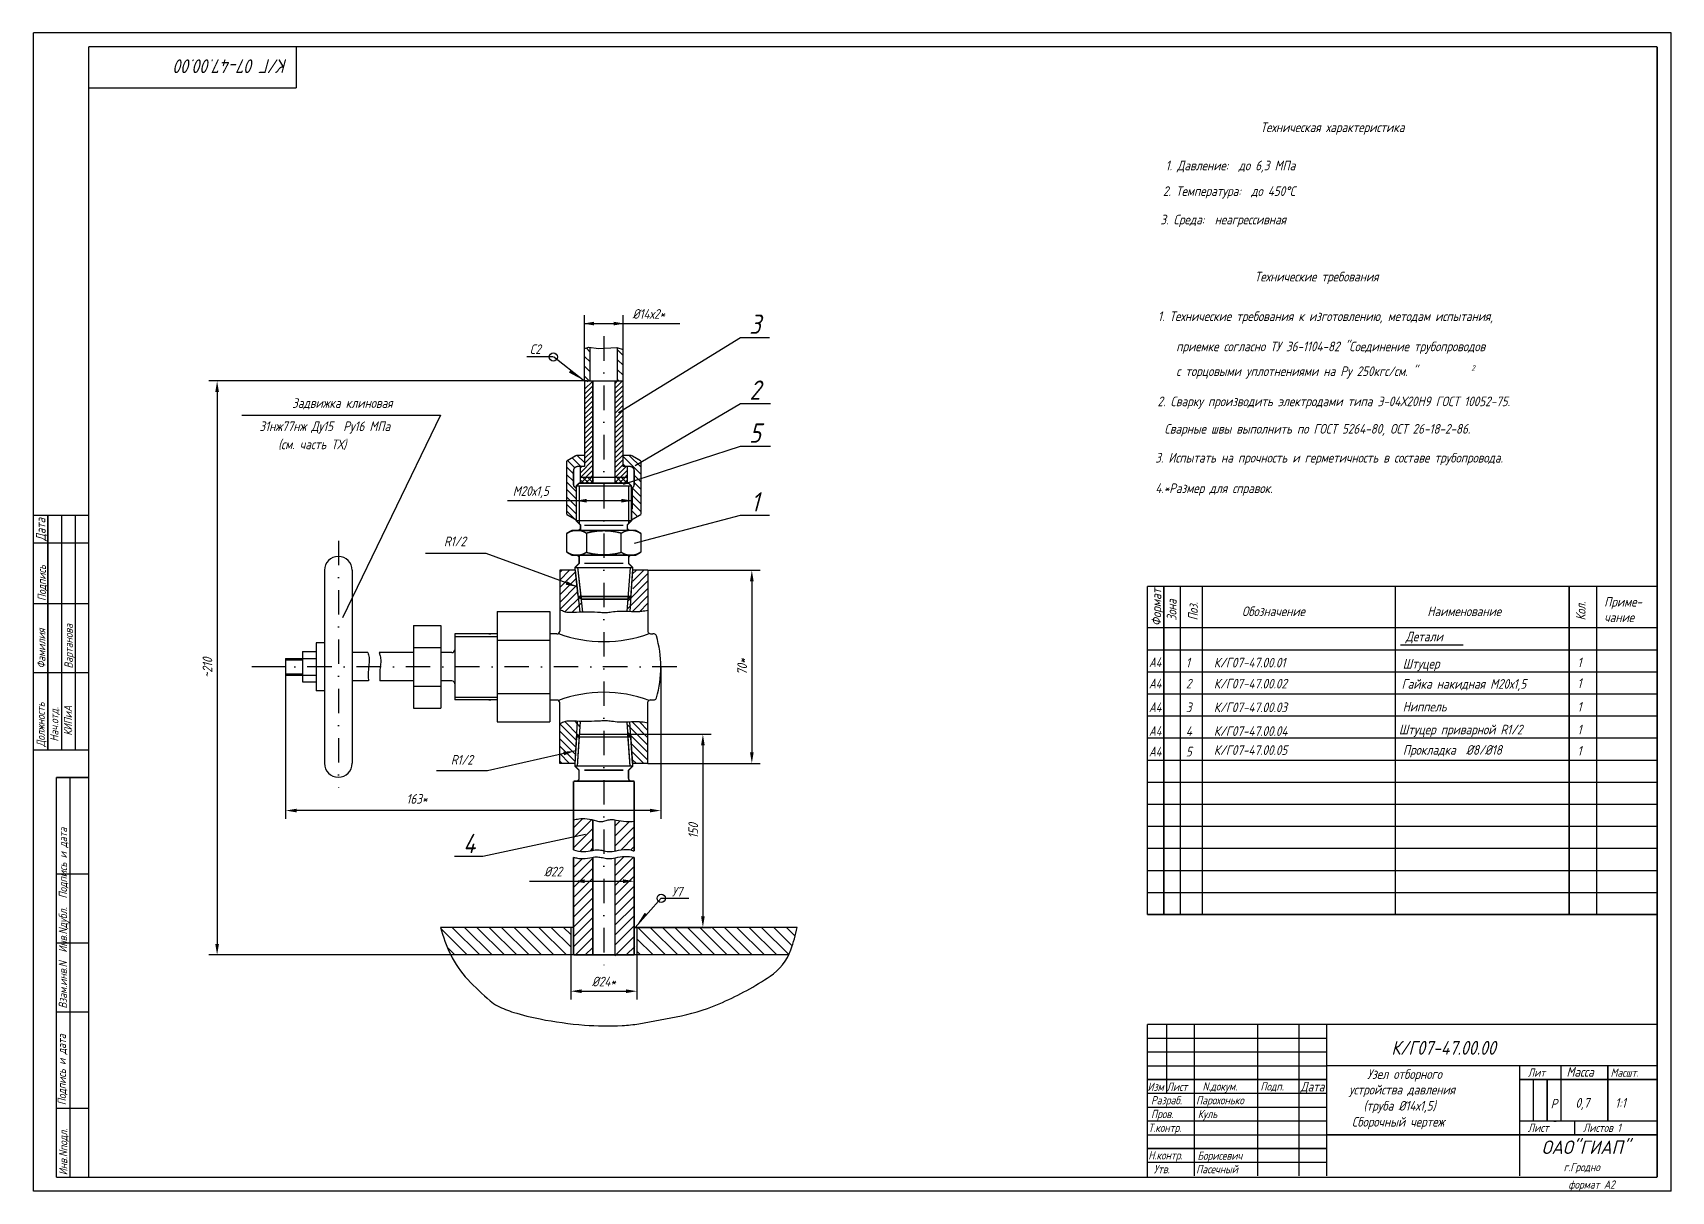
# Model space of a CAD drawing. Extents: x 2031 to 3302, y 282 to 887.
# Drawn here: x 2031 to 2625, y 284 to 704 of the extents above; entities that cross this region are included whole.
import ezdxf
from ezdxf.enums import TextEntityAlignment as Align

# ---------------------------------------------------------------- set-up
doc = ezdxf.new("R2010")
doc.units = 0
doc.header["$LTSCALE"] = 0.7
doc.header["$MEASUREMENT"] = 0
doc.linetypes.add('DASHDOT', pattern=[25.4, 12.7, -6.35, 0, -6.35])
doc.layers.get('0').update_dxf_attribs({"linetype": 'CONTINUOUS'})
doc.layers.get('DEFPOINTS').update_dxf_attribs({"linetype": 'CONTINUOUS'})
doc.styles.add('ROMANC', font='romanc', dxfattribs={"width": 0.8, "oblique": 15, "height": 3.5})
doc.dimstyles.get("Standard").update_dxf_attribs({"dimtxt": 0.18, "dimasz": 0.18, "dimexe": 0.18, "dimexo": 0.0625, "dimgap": 0.09, "dimtad": 0, "dimtih": 1, "dimtoh": 1, "dimdec": 4, "dimzin": 0, "dimdsep": 46, "dimtxsty": 'Standard', "dimcen": 0.09, "dimadec": 0, "dimazin": 0, "dimtfac": 1, "dimtdec": 4, "dimtofl": 0, "dimtmove": 0, "dimatfit": 3, "dimfxl": 0, "dimtolj": 1, "dimtzin": 0, "dimarcsym": 0})

# ---------------------------------------------------------------- blocks, each defined once
blk = doc.blocks.new('*D4')
at = {"color": 0, "linetype": 'ByBlock'}
for p, q in [((1653.45, 377.87), (1653.45, 361.72)), ((1677.45, 377.87), (1677.45, 361.72)), ((1657.45, 364.72), (1673.45, 364.72))]:
    blk.add_line(p, q, dxfattribs=at)
for points in [[(1657.45, 365.39), (1657.45, 364.05), (1653.45, 364.72)], [(1673.45, 365.39), (1673.45, 364.05), (1677.45, 364.72)]]:
    blk.add_solid(points, dxfattribs=at)
at = {"layer": 'DEFPOINTS', "color": 0, "linetype": 'ByBlock'}
for p in [(1653.45, 377.87), (1677.45, 377.87), (1677.45, 364.72)]:
    blk.add_point(p, dxfattribs=at)
at = {"color": 0, "linetype": 'ByBlock', "style": 'ROMANC', "oblique": 15, "width": 0.8}
blk.add_text('%%C24*', height=3.5, dxfattribs=at).set_placement((1665.45, 368.22), align=Align.MIDDLE_CENTER)
blk = doc.blocks.new('*D5')
at = {"color": 0, "linetype": 'ByBlock'}
for p, q in [((1681.45, 517.34), (1722.12, 517.34)), ((1719.12, 513.34), (1719.12, 451.34)), ((1681.45, 447.34), (1722.12, 447.34))]:
    blk.add_line(p, q, dxfattribs=at)
for points in [[(1718.45, 513.34), (1719.79, 513.34), (1719.12, 517.34)], [(1718.45, 451.34), (1719.79, 451.34), (1719.12, 447.34)]]:
    blk.add_solid(points, dxfattribs=at)
at = {"layer": 'DEFPOINTS', "color": 0, "linetype": 'ByBlock'}
for p in [(1681.45, 517.34), (1681.45, 447.34), (1719.12, 447.34)]:
    blk.add_point(p, dxfattribs=at)
at = {"color": 0, "linetype": 'ByBlock', "style": 'ROMANC', "oblique": 15, "width": 0.8}
blk.add_text('70*', height=3.5, rotation=90, dxfattribs=at).set_placement((1715.62, 482.34), align=Align.MIDDLE_CENTER)
blk = doc.blocks.new('*X1')
at = {"color": 0}
for p, q in [((557.91, 832.24), (556.44, 833.7)), ((569.91, 831.01), (567.91, 833.01)), ((557.91, 828.65), (555.91, 830.65)), ((557.91, 825.05), (555.91, 827.05)), ((569.91, 827.42), (567.91, 829.42)), ((557.61, 821.76), (555.91, 823.46)), ((569.91, 823.83), (567.91, 825.83)), ((568.39, 821.76), (567.91, 822.24))]:
    blk.add_line(p, q, dxfattribs=at)
blk = doc.blocks.new('*X0')
at = {"color": 0}
for p, q in [((659.41, 734.85), (661.46, 736.89)), ((659.41, 736.65), (659.66, 736.89)), ((661.53, 735.79), (660.44, 736.89)), ((661.53, 734), (659.41, 736.12)), ((659.41, 733.05), (661.53, 735.17)), ((661.35, 732.39), (659.41, 734.32)), ((659.55, 732.39), (659.41, 732.52)), ((660.55, 732.39), (661.53, 733.38))]:
    blk.add_line(p, q, dxfattribs=at)

msp = doc.modelspace()

# ---------------------------------------------------------------- linework, layer by layer
for p, q in [((2031.2444, 283.6706), (2031.2444, 703.6706)), ((2625.2444, 703.6706), (2031.2444, 703.6706)), ((2625.2444, 283.6706), (2625.2444, 703.6706)), ((2231.116, 577.45), (2231.116, 589.22148)), ((2233.116, 577.45), (2233.116, 589.6513)), ((2243.116, 577.45), (2243.116, 589.44067)), ((2243.472, 566.058), (2287.658, 593.202)), ((2245.116, 577.45), (2245.116, 588.805)), ((2287.658, 593.202), (2298.161, 593.202)), ((2219.62495, 586.1676), (2210.16395, 586.1676)), ((2230.67422, 577.7091), (2219.81399, 586.12318)), ((2106.87564, 564.985), (2178.901, 564.985)), ((2178.901, 564.985), (2143.349, 491.589)), ((2249.441, 546.828), (2287.649, 569.26)), ((2287.658, 569.315), (2298.523, 569.315)), ((2245.283, 539.999), (2287.658, 553.752)), ((2287.658, 553.752), (2298.523, 553.752)), ((2228.116, 537.266), (2228.116, 526.766)), ((2228.127, 539.332), (2229.127, 540.332)), ((2229.116, 539.332), (2229.116, 525.766)), ((2229.116, 538.266), (2229.116, 526.766)), ((2229.116, 538.255), (2229.116, 525.766)), ((2247.138, 540.332), (2229.127, 540.332)), ((2247.138, 540.332), (2229.127, 540.332)), ((2247.138, 540.332), (2229.127, 540.332)), ((2247.138, 540.332), (2229.127, 540.332)), ((2247.138, 540.332), (2229.127, 540.332)), ((2247.138, 540.266), (2229.127, 540.266)), ((2247.138, 540.266), (2229.127, 540.266)), ((2247.138, 540.266), (2229.127, 540.266)), ((2247.138, 540.266), (2229.127, 540.266)), ((2247.138, 540.266), (2229.127, 540.266)), ((2247.138, 540.266), (2229.127, 540.266)), ((2247.138, 540.266), (2229.127, 540.266)), ((2247.116, 539.332), (2247.116, 526.766)), ((2247.116, 538.266), (2247.116, 525.766)), ((2248.138, 539.332), (2247.138, 540.332)), ((2248.116, 537.266), (2248.116, 526.766)), ((2226.52308, 523.266), (2238.116, 523.266)), ((2229.616, 525.266), (2228.116, 526.766)), ((2248.116, 526.766), (2228.124, 526.766)), ((2228.33134, 523.266), (2228.616, 523.266)), ((2229.116, 525.766), (2229.15909, 525.766)), ((2229.616, 525.266), (2229.616, 523.266)), ((2244.74511, 525.091), (2231.2818, 525.091)), ((2249.70892, 523.266), (2238.116, 523.266)), ((2246.616, 525.266), (2248.116, 526.766)), ((2246.616, 525.266), (2246.616, 523.266)), ((2247.116, 525.766), (2247.07291, 525.766)), ((2247.116, 525.766), (2247.07291, 525.766)), ((2249.267, 518.645), (2287.658, 528.779)), ((2287.658, 528.779), (2298.161, 528.779)), ((2195.385, 514.839), (2173.48595, 514.839)), ((2228.38508, 502.74664), (2195.385, 514.839)), ((2238.116, 514.266), (2226.52308, 514.266)), ((2226.52308, 514.266), (2228.33134, 514.266)), ((2229.116, 511.266), (2227.593, 509.743)), ((2229.116, 514.266), (2229.116, 511.266)), ((2238.116, 514.266), (2249.70892, 514.266)), ((2247.116, 511.266), (2247.063, 511.266)), ((2247.116, 514.266), (2247.116, 511.266)), ((2247.116, 511.266), (2248.639, 509.743)), ((2136.828, 508.783), (2136.828, 438.813)), ((2146.828, 508.783), (2146.828, 438.813)), ((2222.116, 508.798), (2222.116, 486.73378)), ((2227.7116, 508.80795), (2229.39759, 493.63402)), ((2228.59858, 509.88046), (2230.40343, 493.63685)), ((2228.59858, 509.88046), (2229.86855, 498.4508)), ((2247.62551, 509.83631), (2246.4985, 493.83822)), ((2248.55501, 508.80043), (2247.49883, 493.80773)), ((2254.116, 508.798), (2254.116, 486.50238)), ((2228.76423, 499.33425), (2229.86855, 498.4508)), ((2247.88518, 499.29199), (2246.70368, 498.266)), ((2199.474, 493.798), (2199.474, 453.798)), ((2199.474, 493.798), (2218.474, 493.798)), ((2218.474, 493.798), (2218.474, 453.798)), ((2246.70368, 498.266), (2230.09954, 498.266)), ((2169.042, 488.798), (2169.042, 458.798)), ((2179.042, 488.798), (2179.042, 458.798)), ((2136.828, 482.468), (2133.828, 482.468)), ((2133.828, 482.468), (2133.828, 465.128)), ((2199.474, 485.798), (2184.042, 485.798)), ((2184.042, 485.798), (2184.042, 461.798)), ((2184.042, 484.78878), (2199.474, 484.78878)), ((2196.436, 485.798), (2197.136, 485.798)), ((2199.474, 483.508), (2218.474, 483.508)), ((2221.116, 485.73378), (2218.474, 485.73378)), ((2255.075, 485.78578), (2255.841, 485.78578)), ((2527.016, 481.756), (2549.786, 481.756)), ((2122.688, 476.798), (2122.688, 470.798)), ((2122.688, 476.798), (2133.828, 476.798)), ((2122.688, 476.298), (2128.828, 476.298)), ((2128.828, 479.298), (2133.828, 479.298)), ((2128.828, 479.298), (2128.828, 468.298)), ((2152.55899, 478.928), (2146.828, 478.928)), ((2169.042, 478.928), (2156.61459, 478.928)), ((2183.042, 478.928), (2179.042, 478.928)), ((2435.22399, 479.99006), (2620.12399, 479.99006)), ((2122.688, 471.298), (2128.828, 471.298)), ((2122.688, 470.798), (2133.828, 470.798)), ((2435.22399, 471.99006), (2620.12399, 471.99006)), ((2128.828, 468.298), (2133.828, 468.298)), ((2136.828, 465.128), (2133.828, 465.128)), ((2152.76557, 468.668), (2146.828, 468.668)), ((2169.042, 468.668), (2156.91478, 468.668)), ((2183.042, 468.668), (2179.042, 468.668)), ((2199.474, 464.088), (2218.474, 464.088)), ((2435.22399, 463.99006), (2620.12399, 463.99006)), ((2184.042, 462.80722), (2199.474, 462.80722)), ((2199.474, 461.798), (2184.042, 461.798)), ((2196.436, 461.798), (2197.136, 461.798)), ((2221.116, 461.74322), (2218.474, 461.74322)), ((2222.116, 438.798), (2222.116, 460.74322)), ((2254.116, 438.798), (2254.116, 461.07862)), ((2255.075, 461.79522), (2255.841, 461.79522)), ((2199.474, 453.798), (2218.474, 453.798)), ((2227.6619, 438.7952), (2228.61239, 454.03289)), ((2227.6619, 438.7952), (2228.61239, 454.03289)), ((2228.59627, 437.71193), (2229.60834, 453.93676)), ((2228.72222, 439.731), (2229.60834, 453.93676)), ((2247.62639, 437.72498), (2246.52478, 453.71393)), ((2247.48734, 439.7432), (2246.52478, 453.71393)), ((2248.55371, 438.8143), (2247.52063, 453.8086)), ((2248.55371, 438.8143), (2247.52063, 453.8086)), ((2435.22399, 455.99006), (2620.12399, 455.99006)), ((2228.25533, 448.30871), (2229.31565, 449.24451)), ((2228.5997, 437.76682), (2229.31565, 449.24451)), ((2228.5997, 437.76682), (2229.31565, 449.24451)), ((2247.89852, 448.32376), (2246.74336, 449.33)), ((2247.62261, 437.77985), (2246.83215, 449.25266)), ((2435.22399, 447.99006), (2620.12399, 447.99006)), ((2227.94681, 443.3626), (2195.957, 436.117)), ((2435.22399, 439.99006), (2620.12399, 439.99006)), ((2195.957, 436.117), (2177.39374, 436.117)), ((2229.116, 436.33), (2227.593, 437.853)), ((2229.116, 433.33), (2229.116, 436.33)), ((2229.116, 434.33), (2229.116, 436.12289)), ((2247.116, 436.33), (2247.063, 436.33)), ((2247.116, 436.33), (2248.639, 437.853)), ((2247.116, 433.33), (2247.116, 436.33)), ((2249.116, 432.33), (2248.116, 432.33)), ((2435.22399, 431.99006), (2620.12399, 431.99006)), ((2435.22399, 423.99006), (2620.12399, 423.99006)), ((2435.22399, 415.99006), (2620.12399, 415.99006)), ((2231.45, 413.006), (2194.219, 404.981)), ((2194.219, 404.981), (2183.999, 404.981)), ((2435.22399, 407.99006), (2620.12399, 407.99006)), ((2435.22399, 399.99006), (2620.12399, 399.99006)), ((2249.51237, 379.33), (2258.91957, 389.86924)), ((2258.874, 389.893), (2268.937, 389.893)), ((2435.22399, 391.99006), (2620.12399, 391.99006)), ((2227.116, 379.33), (2178.92996, 379.33)), ((2308.254, 379.33), (2249.116, 379.33)), ((2234.116, 369.33), (2182.59208, 369.33)), ((2305.16882, 369.33), (2227.116, 369.33)), ((2435.2444, 339.1706), (2500.2444, 339.1706)), ((2435.2444, 334.1706), (2500.2444, 334.1706)), ((2435.2444, 329.1706), (2500.2444, 329.1706)), ((2435.2444, 314.1706), (2500.2444, 314.1706)), ((2435.2444, 309.1706), (2500.2444, 309.1706)), ((2582.67, 309.032), (2583.456, 309.032)), ((2435.2444, 304.1706), (2620.2444, 304.1706)), ((2435.2444, 299.1706), (2500.2444, 299.1706)), ((2500.2444, 299.1706), (2435.2444, 299.1706)), ((2435.2444, 299.1706), (2500.2444, 299.1706)), ((2435.2444, 294.1706), (2500.2444, 294.1706)), ((2625.2444, 283.6706), (2031.2444, 283.6706)), ((2625.2444, 283.6706), (2625.2444, 283.6706))]:
    msp.add_line(p, q)
at = {"color": 0, "linetype": 'ByBlock'}
for p, q in [((2231.116, 589.22148), (2231.116, 601.234)), ((2245.116, 588.805), (2245.116, 601.234)), ((2231.116, 598.234), (2245.116, 598.234)), ((2245.116, 598.234), (2253.116, 598.234)), ((2253.116, 598.234), (2265.7022, 598.234)), ((2232.116, 577.45), (2094.848, 577.45)), ((2097.848, 573.45), (2097.848, 373.33)), ((2228.116, 538.438), (2228.116, 531.02)), ((2248.36858, 538.65658), (2248.36858, 531.02)), ((2220.116, 534.02), (2203.21151, 534.02)), ((2228.116, 534.02), (2220.116, 534.02)), ((2248.36858, 534.02), (2228.116, 534.02)), ((2122.688, 473.798), (2110.46, 473.798)), ((2122.688, 473.798), (2122.688, 418.68)), ((2258.798, 473.798), (2258.798, 418.68)), ((2238.116, 449.33), (2277.045, 449.33)), ((2274.045, 445.33), (2274.045, 383.33)), ((2254.798, 421.68), (2126.688, 421.68)), ((2227.116, 383.03415), (2227.116, 399.062)), ((2249.116, 382.33), (2249.116, 399.062)), ((2211.116, 396.062), (2245.116, 396.062)), ((2249.116, 379.33), (2277.045, 379.33)), ((2229.116, 369.33), (2094.848, 369.33))]:
    msp.add_line(p, q, dxfattribs=at)
at = {"linetype": 'DASHDOT'}
for p, q in [((2238.116, 593.665), (2238.116, 363.64)), ((2141.828, 519.499), (2141.828, 429.878)), ((2264.579, 473.798), (2115.372, 473.798))]:
    msp.add_line(p, q, dxfattribs=at)
at = {"color": 0}
for p, q in [((2231.116, 574.42053), (2234.116, 577.42053)), ((2232.03056, 577.13114), (2232.34942, 577.45)), ((2242.116, 576.44027), (2243.12573, 577.45)), ((2242.116, 574.64422), (2244.92178, 577.45)), ((2231.116, 572.62448), (2234.116, 575.62448)), ((2231.116, 570.82843), (2234.116, 573.82843)), ((2231.116, 569.03238), (2234.116, 572.03238)), ((2242.116, 572.84817), (2245.116, 575.84817)), ((2242.116, 571.05212), (2245.116, 574.05212)), ((2242.116, 569.25607), (2245.116, 572.25607)), ((2231.116, 567.23633), (2234.116, 570.23633)), ((2231.116, 565.44027), (2234.116, 568.44027)), ((2231.116, 563.64422), (2234.116, 566.64422)), ((2231.116, 561.84817), (2234.116, 564.84817)), ((2242.116, 567.46002), (2245.116, 570.46002)), ((2242.116, 565.66397), (2245.116, 568.66397)), ((2242.116, 563.86792), (2245.116, 566.86792)), ((2242.116, 562.07186), (2245.116, 565.07186)), ((2231.116, 560.05212), (2234.116, 563.05212)), ((2231.116, 558.25607), (2234.116, 561.25607)), ((2231.116, 556.46002), (2234.116, 559.46002)), ((2242.116, 560.27581), (2245.116, 563.27581)), ((2242.116, 558.47976), (2245.116, 561.47976)), ((2242.116, 556.68371), (2245.116, 559.68371)), ((2231.116, 554.66397), (2234.116, 557.66397)), ((2231.116, 552.86792), (2234.116, 555.86792)), ((2231.116, 551.07186), (2234.116, 554.07186)), ((2242.116, 554.88766), (2245.116, 557.88766)), ((2242.116, 553.09161), (2245.116, 556.09161)), ((2242.116, 551.29556), (2245.116, 554.29556)), ((2224.94303, 548.61174), (2227.57903, 545.97574)), ((2226.65101, 549.59784), (2229.79884, 546.45)), ((2228.49292, 550.45), (2231.116, 547.82692)), ((2229.616, 544.18371), (2234.116, 548.68371)), ((2229.67834, 542.45), (2234.116, 546.88766)), ((2231.116, 549.27581), (2234.116, 552.27581)), ((2231.116, 547.47976), (2234.116, 550.47976)), ((2242.116, 549.49951), (2245.116, 552.49951)), ((2242.116, 547.70345), (2245.116, 550.70345)), ((2242.116, 545.9074), (2245.116, 548.9074)), ((2242.116, 544.11135), (2245.116, 547.11135)), ((2245.116, 549.99138), (2251.616, 543.49138)), ((2245.116, 547.29731), (2245.96331, 546.45)), ((2247.35146, 550.45), (2251.616, 546.18546)), ((2224.616, 546.24469), (2227.116, 543.74469)), ((2224.616, 543.55061), (2227.116, 541.05061)), ((2224.616, 540.85654), (2228.116, 537.35654)), ((2229.616, 545.97976), (2230.08624, 546.45)), ((2231.47439, 542.45), (2234.116, 545.09161)), ((2233.27044, 542.45), (2234.116, 543.29556)), ((2242.2507, 542.45), (2246.2507, 546.45)), ((2244.04675, 542.45), (2246.616, 545.01925)), ((2245.8428, 542.45), (2246.616, 543.2232)), ((2249.116, 543.29731), (2251.616, 540.79731)), ((2224.616, 538.16246), (2228.116, 534.66246)), ((2224.616, 535.46838), (2228.116, 531.96838)), ((2248.116, 536.21507), (2251.616, 532.71507)), ((2248.36858, 538.65658), (2251.616, 535.40915)), ((2249.116, 540.60323), (2251.616, 538.10323)), ((2224.616, 532.77431), (2228.116, 529.27431)), ((2224.616, 530.29131), (2228.116, 526.79131)), ((2248.116, 533.521), (2251.616, 530.021)), ((2248.116, 530.82692), (2248.33505, 530.60788)), ((2248.116, 530.442), (2250.28673, 528.27127)), ((2222.116, 507.94689), (2222.96711, 508.798)), ((2222.116, 505.25281), (2225.66119, 508.798)), ((2222.116, 502.55874), (2227.77696, 508.2197)), ((2222.116, 499.86466), (2228.04637, 505.79503)), ((2248.46423, 507.51174), (2249.8437, 508.70964)), ((2248.616, 504.81205), (2252.60195, 508.798)), ((2248.616, 502.11797), (2254.116, 507.61797)), ((2222.116, 497.17058), (2228.31577, 503.37036)), ((2222.16422, 494.52473), (2228.58518, 500.94569)), ((2224.01378, 493.68021), (2229.76013, 499.42656)), ((2246.55717, 494.67098), (2254.116, 502.22982)), ((2246.76134, 497.56923), (2254.116, 504.92389)), ((2248.354, 493.77373), (2254.116, 499.53574)), ((2226.53952, 493.51187), (2230.02954, 497.00189)), ((2251.05137, 493.77703), (2254.116, 496.84166)), ((2222.16422, 453.07127), (2228.17733, 447.05817)), ((2224.01378, 453.91579), (2228.98069, 448.94888)), ((2227.53917, 454.11869), (2229.48235, 451.91696)), ((2246.58076, 452.90143), (2254.116, 445.36618)), ((2248.354, 453.82227), (2254.116, 448.06026)), ((2251.05137, 453.81897), (2254.116, 450.75434)), ((2222.116, 450.42542), (2228.01914, 444.52227)), ((2222.116, 447.73134), (2227.616, 442.23134)), ((2246.78011, 450.008), (2254.116, 442.67211)), ((2248.05601, 446.03802), (2254.116, 439.97803)), ((2222.116, 445.03726), (2227.616, 439.53726)), ((2222.116, 442.34319), (2225.66119, 438.798)), ((2248.25536, 443.14459), (2252.60195, 438.798)), ((2248.46491, 440.10312), (2249.84253, 438.9031)), ((2222.116, 439.64911), (2222.96711, 438.798)), ((2227.116, 415.36307), (2230.54711, 418.79418)), ((2227.116, 411.77097), (2233.77364, 418.42861)), ((2242.116, 415.99466), (2244.08306, 417.96172)), ((2242.116, 412.40256), (2247.41736, 417.70392)), ((2227.116, 408.17887), (2234.116, 415.17887)), ((2229.40759, 406.87836), (2234.116, 411.58677)), ((2242.116, 408.81046), (2249.116, 415.81046)), ((2244.37713, 407.47948), (2249.116, 412.21836)), ((2227.116, 404.58677), (2227.24503, 404.7158)), ((2227.116, 397.40256), (2234.116, 404.40256)), ((2227.116, 400.99466), (2230.39994, 404.2786)), ((2233.23488, 407.11354), (2234.116, 407.99466)), ((2242.116, 401.62625), (2245.54382, 405.05408)), ((2242.116, 398.03415), (2248.90447, 404.82262)), ((2247.89821, 407.40846), (2249.116, 408.62625)), ((2227.116, 393.81046), (2234.116, 400.81046)), ((2242.116, 394.44205), (2249.116, 401.44205)), ((2227.116, 390.21836), (2234.116, 397.21836)), ((2227.116, 386.62625), (2234.116, 393.62625)), ((2242.116, 390.84995), (2249.116, 397.84995)), ((2242.116, 387.25784), (2249.116, 394.25784)), ((2227.116, 383.03415), (2234.116, 390.03415)), ((2227.116, 379.44205), (2234.116, 386.44205)), ((2242.116, 383.66574), (2249.116, 390.66574)), ((2242.116, 380.07364), (2249.116, 387.07364)), ((2227.116, 375.84995), (2234.116, 382.84995)), ((2242.116, 376.48154), (2249.116, 383.48154)), ((2188.59614, 369.33), (2179.05025, 378.87589)), ((2193.08627, 369.33), (2183.08627, 379.33)), ((2197.5764, 369.33), (2187.5764, 379.33)), ((2202.06653, 369.33), (2192.06653, 379.33)), ((2206.55666, 369.33), (2196.55666, 379.33)), ((2211.04678, 369.33), (2201.04678, 379.33)), ((2215.53691, 369.33), (2205.53691, 379.33)), ((2220.02704, 369.33), (2210.02704, 379.33)), ((2224.51717, 369.33), (2214.51717, 379.33)), ((2226.116, 372.2213), (2219.0073, 379.33)), ((2226.116, 376.71142), (2223.49742, 379.33)), ((2227.116, 372.25784), (2234.116, 379.25784)), ((2227.78026, 369.33), (2234.116, 375.66574)), ((2242.116, 372.88943), (2249.116, 379.88943)), ((2242.116, 369.06143), (2249.116, 376.06143)), ((2255.94806, 369.33), (2250.116, 375.16206)), ((2260.43819, 369.33), (2250.43819, 379.33)), ((2264.92832, 369.33), (2254.92832, 379.33)), ((2269.41845, 369.33), (2259.41845, 379.33)), ((2273.90858, 369.33), (2263.90858, 379.33)), ((2278.3987, 369.33), (2268.3987, 379.33)), ((2282.88883, 369.33), (2272.88883, 379.33)), ((2287.37896, 369.33), (2277.37896, 379.33)), ((2291.86909, 369.33), (2281.86909, 379.33)), ((2296.35922, 369.33), (2286.35922, 379.33)), ((2300.84934, 369.33), (2290.84934, 379.33)), ((2305.22422, 369.44525), (2295.33947, 379.33)), ((2306.47049, 372.68911), (2299.8296, 379.33)), ((2307.48297, 376.16676), (2304.31973, 379.33)), ((2184.10602, 369.33), (2181.36832, 372.06769)), ((2231.37236, 369.33), (2234.116, 372.07364)), ((2246.26257, 369.33), (2249.374, 372.44143)), ((2251.45794, 369.33), (2250.116, 370.67194))]:
    msp.add_line(p, q, dxfattribs=at)
at = {"linetype": 'Continuous'}
for p, q in [((2248.138, 539.332), (2228.116, 539.332)), ((2226.52308, 514.266), (2238.116, 514.266)), ((2249.70892, 514.266), (2238.116, 514.266)), ((2227.616, 508.798), (2222.116, 508.798)), ((2254.116, 508.798), (2248.616, 508.798)), ((2247.85525, 499.266), (2228.84954, 499.266)), ((2247.85525, 499.266), (2238.116, 499.266)), ((2169.042, 488.798), (2179.042, 488.798)), ((2169.042, 480.798), (2179.042, 480.798)), ((2169.042, 466.798), (2179.042, 466.798)), ((2169.042, 458.798), (2179.042, 458.798)), ((2227.616, 438.798), (2222.116, 438.798)), ((2227.616, 438.798), (2222.116, 438.798)), ((2227.616, 438.798), (2222.116, 438.798)), ((2254.116, 438.798), (2248.616, 438.798)), ((2254.116, 438.798), (2248.616, 438.798)), ((2254.116, 438.798), (2248.616, 438.798)), ((2226.116, 379.33), (2226.116, 369.33)), ((2250.116, 379.33), (2250.116, 369.33))]:
    msp.add_line(p, q, dxfattribs=at)
at = {"const_width": 0.5}
for points in [[(2051.2444, 288.6706), (2051.2444, 698.6706)], [(2620.1414, 698.6706), (2051.2444, 698.6706)], [(2126.5544, 683.6186), (2126.5544, 698.6186)], [(2620.1414, 288.6706), (2620.1414, 698.6706)], [(2126.5544, 683.6186), (2051.2444, 683.6186)], [(2231.116, 577.45), (2245.116, 577.45)], [(2245.116, 577.45), (2231.116, 577.45)], [(2245.116, 577.45), (2231.116, 577.45)], [(2231.116, 577.45), (2231.116, 546.332)], [(2232.116, 577.45), (2244.116, 577.45)], [(2234.116, 577.45), (2234.116, 540.332)], [(2242.116, 577.45), (2242.116, 540.332)], [(2245.116, 577.45), (2245.116, 546.332)], [(2245.116, 573.71795), (2245.116, 546.332)], [(2228.127, 550.45), (2224.616, 548.42292)], [(2224.616, 548.42292), (2224.616, 529.03873)], [(2231.116, 550.45), (2228.127, 550.45)], [(2248.116, 550.45), (2245.116, 550.45)], [(2248.116, 550.45), (2251.616, 548.42927)], [(2251.616, 548.42927), (2251.616, 529.03873)], [(2227.116, 544.85), (2227.116, 539.81821)], [(2231.116, 546.45), (2228.716, 546.45)], [(2229.616, 546.45), (2229.616, 540.332)], [(2231.116, 546.45), (2229.616, 546.45)], [(2246.616, 542.45), (2229.616, 542.45)], [(2247.516, 546.45), (2245.116, 546.45)], [(2246.616, 546.45), (2245.116, 546.45)], [(2246.616, 546.45), (2246.616, 540.332)], [(2249.116, 544.85), (2249.116, 539.81821)], [(2227.40889, 539.14511), (2228.116, 538.438)], [(2228.116, 539.354), (2229.094, 540.332)], [(2228.116, 539.332), (2228.116, 526.766)], [(2228.116, 537.288), (2228.116, 526.766)], [(2228.127, 539.332), (2229.127, 540.332)], [(2247.138, 540.332), (2229.127, 540.332)], [(2248.116, 539.354), (2247.138, 540.332)], [(2248.116, 539.332), (2248.116, 526.766)], [(2248.82311, 539.11111), (2248.116, 538.404)], [(2051.3644, 528.6706), (2031.2444, 528.6706)], [(2036.4644, 443.6706), (2036.4644, 528.6706)], [(2041.4644, 443.6706), (2041.4644, 528.6706)], [(2046.4644, 443.6706), (2046.4644, 528.6706)], [(2228.266, 526.9314), (2224.616, 529.03873)], [(2247.966, 526.9314), (2251.616, 529.03873)], [(2226.52308, 523.266), (2224.616, 522.16495)], [(2226.52308, 523.266), (2224.616, 522.16495)], [(2238.116, 523.266), (2226.52308, 523.266)], [(2226.52308, 523.266), (2228.616, 523.266)], [(2228.116, 526.766), (2238.116, 526.766)], [(2229.46955, 525.41245), (2228.116, 526.766)], [(2229.46955, 525.41245), (2228.116, 526.766)], [(2229.616, 525.05889), (2229.616, 524.266)], [(2229.616, 525.05889), (2229.616, 524.266)], [(2230.999, 525.091), (2238.116, 525.091)], [(2248.116, 526.766), (2238.116, 526.766)], [(2245.233, 525.091), (2238.116, 525.091)], [(2238.116, 523.266), (2249.70892, 523.266)], [(2246.616, 525.05889), (2246.616, 524.266)], [(2246.76245, 525.41245), (2248.116, 526.766)], [(2249.70892, 523.266), (2251.616, 522.16495)], [(2051.3644, 518.6706), (2031.2444, 518.6706)], [(2224.616, 522.16495), (2224.616, 515.36705)], [(2224.616, 522.16495), (2224.616, 515.36705)], [(2231.93134, 522.31544), (2231.93134, 515.21656)], [(2244.30066, 522.31544), (2244.30066, 515.21656)], [(2251.616, 522.16495), (2251.616, 515.36705)], [(2226.52308, 514.266), (2224.616, 515.36705)], [(2226.52308, 514.266), (2224.616, 515.36705)], [(2226.52308, 514.266), (2238.116, 514.266)], [(2228.33134, 514.266), (2226.52308, 514.266)], [(2228.96955, 511.11955), (2227.616, 509.766)], [(2228.96955, 511.11955), (2227.616, 509.766)], [(2229.116, 513.266), (2229.116, 511.47311)], [(2229.116, 513.266), (2229.116, 511.47311)], [(2230.999, 511.266), (2238.116, 511.266)], [(2249.70892, 514.266), (2238.116, 514.266)], [(2245.233, 511.266), (2238.116, 511.266)], [(2247.116, 513.266), (2247.116, 511.47311)], [(2247.26245, 511.11955), (2248.616, 509.766)], [(2249.70892, 514.266), (2251.616, 515.36705)], [(2227.6047, 509.77003), (2228.76423, 499.33425)], [(2227.6047, 509.77003), (2228.76423, 499.33425)], [(2227.616, 509.766), (2238.116, 509.766)], [(2248.616, 509.766), (2238.116, 509.766)], [(2248.62304, 509.76603), (2247.88518, 499.29199)], [(2228.76423, 499.33425), (2229.86855, 498.4508)], [(2228.76423, 499.33425), (2230.09954, 498.266)], [(2228.84954, 499.266), (2238.106, 499.266)], [(2247.85525, 499.266), (2238.126, 499.266)], [(2247.88518, 499.29199), (2246.70368, 498.266)], [(2435.17399, 502.99006), (2620.12399, 502.99006)], [(2435.17399, 502.99006), (2620.12399, 502.99006)], [(2435.22399, 383.99006), (2435.22399, 502.99006)], [(2441.22399, 383.99006), (2441.22399, 502.99006)], [(2447.22399, 383.99006), (2447.22399, 502.99006)], [(2455.22399, 383.99006), (2455.22399, 502.99006)], [(2525.22399, 383.99006), (2525.22399, 502.99006)], [(2588.22399, 383.99006), (2588.22399, 502.99006)], [(2598.22399, 383.99006), (2598.22399, 502.99006)], [(2051.3644, 496.6706), (2031.2444, 496.6706)], [(2246.70368, 498.266), (2230.09954, 498.266)], [(2435.22399, 487.99006), (2620.12399, 487.99006)], [(2051.3644, 471.6706), (2031.2444, 471.6706)], [(2227.60164, 437.82908), (2228.25533, 448.30871)], [(2227.60164, 437.82908), (2228.25533, 448.30871)], [(2228.25533, 448.30871), (2229.41251, 449.33)], [(2228.25533, 448.30871), (2229.31565, 449.24451)], [(2228.27946, 448.33), (2238.106, 448.33)], [(2246.74336, 449.33), (2229.41251, 449.33)], [(2247.89135, 448.33), (2238.126, 448.33)], [(2247.89852, 448.32376), (2246.74336, 449.33)], [(2248.62025, 437.84859), (2247.89852, 448.32376)], [(2051.3644, 443.6706), (2031.2444, 443.6706)], [(2039.5244, 288.6706), (2039.5244, 433.6706)], [(2051.5244, 433.6706), (2039.5244, 433.6706)], [(2044.5244, 288.6706), (2044.5244, 433.6706)], [(2227.616, 437.83), (2238.116, 437.83)], [(2228.96955, 436.47645), (2227.616, 437.83)], [(2228.96955, 436.47645), (2227.616, 437.83)], [(2229.116, 433.33), (2229.116, 436.12289)], [(2230.999, 436.33), (2238.116, 436.33)], [(2248.616, 437.83), (2238.116, 437.83)], [(2245.233, 436.33), (2238.116, 436.33)], [(2247.116, 433.33), (2247.116, 436.12289)], [(2247.26245, 436.47645), (2248.616, 437.83)], [(2227.116, 432.33), (2249.116, 432.33)], [(2051.5244, 398.6706), (2039.5244, 398.6706)], [(2435.22399, 383.99006), (2620.12399, 383.99006)], [(2051.5244, 373.6706), (2039.5244, 373.6706)], [(2249.116, 369.33), (2227.116, 369.33)], [(2051.5244, 348.6706), (2039.5244, 348.6706)], [(2435.2444, 344.1706), (2620.2444, 344.1706)], [(2435.2444, 289.1706), (2435.2444, 344.1706)], [(2435.2444, 344.1706), (2435.2444, 288.6706)], [(2442.2444, 319.1706), (2442.2444, 344.1706)], [(2452.2444, 289.1706), (2452.2444, 344.1706)], [(2475.2444, 289.1706), (2475.2444, 344.1706)], [(2490.2444, 289.1706), (2490.2444, 344.1706)], [(2500.2444, 289.1706), (2500.2444, 344.1706)], [(2500.2444, 329.1706), (2620.2444, 329.1706)], [(2570.2444, 289.1706), (2570.2444, 329.1706)], [(2585.2444, 309.1706), (2585.2444, 329.1706)], [(2602.2444, 309.1706), (2602.2444, 329.1706)], [(2435.2444, 324.1706), (2500.2444, 324.1706)], [(2435.2444, 324.1706), (2500.2444, 324.1706)], [(2570.2444, 324.1706), (2620.2444, 324.1706)], [(2570.2444, 324.1706), (2620.2444, 324.1706)], [(2575.2444, 309.1706), (2575.2444, 324.1706)], [(2580.2444, 309.1706), (2580.2444, 324.1706)], [(2435.2444, 319.1706), (2500.2444, 319.1706)], [(2435.2444, 319.1706), (2500.2444, 319.1706)], [(2051.5244, 313.6706), (2039.5244, 313.6706)], [(2570.2444, 309.1706), (2620.2444, 309.1706)], [(2570.2444, 309.1706), (2620.2444, 309.1706)], [(2590.2444, 304.1706), (2590.2444, 309.1706)], [(2500.2444, 304.1706), (2620.2444, 304.1706)], [(2570.2444, 304.1706), (2620.2444, 304.1706)], [(2620.1414, 288.6706), (2039.5244, 288.6706)]]:
    msp.add_lwpolyline(points, dxfattribs=at)
msp.add_lwpolyline([(2231.116, 589.22148), (2232.62, 589.722), (2236.233, 589.207), (2242.772, 589.55), (2245.116, 588.805)])
for points, format in [([(2230.67422, 577.7091, 0, 1, 0), (2225.72626, 580.92277, 1, 1, 0)], "xyseb"), ([(2254.116, 494.17138, -0.010157751), (2251.87712, 493.85203, -0.030036469), (2250.264, 493.753, -0.01379802), (2245.91436, 493.86758, 0.026226018), (2243.624, 493.871, 0.028310418), (2240.92218, 493.57928, -0.037564622), (2238.881, 493.397, -0.018985559), (2236.87184, 493.44522, 0.008914502), (2232.597, 493.634, 0.019358492), (2229.20138, 493.59186, -0.016130036), (2225.127, 493.515, -0.103314017), (2223.44524, 493.88982, -0.018146955), (2222.116, 494.55084)], "xyb"), ([(2152.55899, 478.928, -0.012444851), (2152.7967, 478.16865, -0.081079433), (2153.023, 476.238, -0.018121611), (2152.8622, 474.26597, 0.016208247), (2152.674, 472.062, 0.028847531), (2152.6855, 469.71782, 0.006766993), (2152.76557, 468.668)], "xyb"), ([(2156.61459, 478.928, -0.018235047), (2156.9757, 477.81965, -0.081079433), (2157.202, 475.889, -0.018121611), (2157.0412, 473.91697, 0.016208247), (2156.853, 471.713, 0.028847531), (2156.8645, 469.36882, 0.004515778), (2156.91478, 468.668)], "xyb"), ([(2254.116, 453.42462, 0.010157751), (2251.87712, 453.74397, 0.030036469), (2250.264, 453.843, 0.01379802), (2245.91436, 453.72842, -0.026226018), (2243.624, 453.725, -0.028310418), (2240.92218, 454.01672, 0.037564622), (2238.881, 454.199, 0.018985559), (2236.87184, 454.15078, -0.008914502), (2232.597, 453.962, -0.019358492), (2229.20138, 454.00414, 0.016130036), (2225.127, 454.081, 0.103314017), (2223.44524, 453.70618, 0.018146955), (2222.116, 453.04516)], "xyb"), ([(2227.116, 418.31071, -0.022521087), (2229.06125, 418.67839, -0.063776655), (2232.021, 418.721, -0.050993053), (2235.39773, 417.98402, 0.092940615), (2237.289, 417.734, 0.071284265), (2238.92459, 418.05916, -0.070309295), (2240.582, 418.392, -0.067198537), (2242.54401, 418.24181, 0.035911271), (2246.179, 417.734, 0.050801023), (2249.116, 417.83538, 0.041455727)], "xyb"), ([(2227.116, 407.45973, 0.109096402), (2230.736, 406.837, 0.041279808), (2233.98717, 407.26036, -0.065856292), (2236.041, 407.426, -0.049297761), (2237.77842, 407.16419, 0.042807446), (2239.774, 406.837, 0.086308768), (2242.55206, 407.10238, -0.064151196), (2246.258, 407.622, -0.069414533), (2247.87485, 407.41484, -0.017712666), (2249.116, 407.02892)], "xyb"), ([(2227.116, 404.74927, 0.016741925), (2228.53103, 404.42777, 0.059295584), (2230.539, 404.284, 0.041279808), (2233.79017, 404.70736, -0.065856292), (2235.844, 404.873, -0.049297761), (2237.58142, 404.61119, 0.042807446), (2239.577, 404.284, 0.086308768), (2242.35506, 404.54938, -0.117076849), (2249.116, 404.78163, -0.069414533)], "xyb"), ([(2249.77117, 379.61995, 0, 1, 0), (2253.3209, 384.33264, 1, 1, 0)], "xyseb"), ([(2178.92996, 379.33, 0.047025916), (2182.48091, 369.56225, 0.081593268), (2188.824, 360.399, 0.019039341), (2196.87078, 352.6832, 0.06607135), (2199.543, 350.877, 0.041049487), (2205.43341, 348.52173, 0.026305563), (2215.026, 346.116, 0.028340079), (2231.04014, 343.91706, 0.033294913), (2244.802, 343.735, 0.027935719), (2250.83019, 344.39587, 0.010794914), (2266.241, 347.306, 0.052485799), (2281.15274, 352.13372, 0.041784466), (2298.399, 361.589, 0.161383953), (2305.96657, 371.22444, 0.039108969), (2308.18875, 379.33)], "xyb")]:
    msp.add_lwpolyline(points, format=format)
for points in [[(2228.716, 546.45, 0.414213562), (2227.116, 544.85, 0.414213562)], [(2249.116, 544.85, 0.414213562), (2247.516, 546.45, 0.414213562)], [(2227.116, 539.81821, 0.198912367), (2227.40889, 539.11111, 0.198912367)], [(2248.82311, 539.11111, 0.198912367), (2249.116, 539.81821, 0.198912367)], [(2224.616, 522.01924, -0.337741949), (2231.93134, 522.10719, -0.337741949)], [(2228.616, 523.266, 0.414213562), (2229.616, 524.266, 0.414213562)], [(2229.616, 524.266, -0.414213562), (2228.616, 523.266, -0.414213562)], [(2229.616, 525.05889, 0.198912367), (2229.46955, 525.41245, 0.198912367)], [(2229.46955, 525.41245, -0.198912367), (2229.616, 525.05889, -0.198912367)], [(2231.93134, 522.31544, -0.065251106), (2238.116, 523.126, -0.065251106)], [(2244.30066, 522.31544, 0.065251106), (2238.116, 523.126, 0.065251106)], [(2251.616, 522.01924, 0.337741949), (2244.30066, 522.10719, 0.337741949)], [(2246.76245, 525.41245, 0.198912367), (2246.616, 525.05889, 0.198912367)], [(2246.616, 524.266, 0.414213562), (2247.616, 523.266, 0.414213562)], [(2231.93134, 515.42481, -0.337741949), (2224.616, 515.51276, -0.337741949)], [(2229.116, 513.266, 0.414213562), (2228.116, 514.266, 0.414213562)], [(2228.116, 514.266, -0.414213562), (2229.116, 513.266, -0.414213562)], [(2228.96955, 511.11955, 0.198912367), (2229.116, 511.47311, 0.198912367)], [(2229.116, 511.47311, -0.198912367), (2228.96955, 511.11955, -0.198912367)], [(2238.116, 514.406, -0.065251106), (2231.93134, 515.21656, -0.065251106)], [(2238.116, 514.406, 0.065251106), (2244.30066, 515.21656, 0.065251106)], [(2244.30066, 515.42481, 0.337741949), (2251.616, 515.51276, 0.337741949)], [(2248.116, 514.266, 0.414213562), (2247.116, 513.266, 0.414213562)], [(2247.116, 511.47311, 0.198912367), (2247.26245, 511.11955, 0.198912367)], [(2229.116, 436.12289, 0.198912367), (2228.96955, 436.47645, 0.198912367)], [(2228.96955, 436.47645, -0.198912367), (2229.116, 436.12289, -0.198912367)], [(2247.116, 436.12289, -0.198912367), (2247.26245, 436.47645, -0.198912367)], [(2228.116, 432.33, 0.414213562), (2229.116, 433.33, 0.414213562)], [(2247.116, 433.33, 0.414213562), (2248.116, 432.33, 0.414213562)]]:
    msp.add_lwpolyline(points, format="xyb", dxfattribs=at)
at = {"linetype": 'Continuous', "const_width": 0.5}
for points in [[(2228.116, 539.332), (2238.106, 539.332)], [(2248.116, 539.332), (2238.126, 539.332)], [(2227.116, 432.33), (2227.116, 407.35501)], [(2249.116, 432.33), (2249.116, 407.02892)], [(2234.116, 418.34918), (2234.116, 407.28696)], [(2242.116, 418.32014), (2242.116, 406.99573)], [(2227.116, 404.74927), (2227.116, 369.33)], [(2234.116, 404.77031), (2234.116, 369.33)], [(2242.116, 404.48776), (2242.116, 369.33)], [(2249.116, 404.78163), (2249.116, 369.33)]]:
    msp.add_lwpolyline(points, dxfattribs=at)
for centre in [(2219.81399, 586.12318), (2258.91957, 389.86924)]:
    msp.add_circle(centre, 1.5)
for centre, radius, start, end in [((2141.828, 508.783), 5, 0, 180), ((2228.33134, 520.266), 6.033, 231.98727348, 270), ((2221.116, 486.73378), 1, 270, 0), ((2238.116, 530.30398), 47.38801, 249.64160826, 290.35839174), ((2255.075, 486.78578), 1, 196.4635952, 270), ((2255.841, 482.78578), 3, 79.25464558, 90), ((2256.21389, 484.75071), 1, 16.30090771, 79.25464558), ((2218.388, 473.689), 40.41014, 344.02583477, 16.30090771), ((2183.042, 479.928), 1, 270, 0), ((2183.042, 467.668), 1, 0, 90), ((2238.116, 417.16202), 47.38801, 69.75562166, 110.34390669), ((2221.116, 460.74322), 1, 0, 90), ((2255.075, 460.79522), 1, 90, 163.5364048), ((2255.841, 464.79522), 3, 270, 282.57266785), ((2256.27636, 462.84318), 1, 282.57266785, 344.02583477), ((2141.828, 438.813), 5, 180, 0)]:
    msp.add_arc(centre, radius, start, end)
at = {"color": 0, "linetype": 'ByBlock'}
for points in [[(2234.595, 598.90067), (2234.595, 597.56733), (2230.595, 598.234)], [(2241.638, 598.90067), (2241.638, 597.56733), (2245.638, 598.234)], [(2097.18133, 573.45), (2098.51467, 573.45), (2097.848, 577.45)], [(2231.89158, 534.68667), (2231.89158, 533.35333), (2227.89158, 534.02)], [(2244.505, 534.68667), (2244.505, 533.35333), (2248.505, 534.02)], [(2273.37833, 445.33), (2274.71167, 445.33), (2274.045, 449.33)], [(2126.688, 422.34667), (2126.688, 421.01333), (2122.688, 421.68)], [(2254.798, 422.34667), (2254.798, 421.01333), (2258.798, 421.68)], [(2231.116, 396.72867), (2231.116, 395.39533), (2227.116, 396.062)], [(2245.116, 396.72867), (2245.116, 395.39533), (2249.116, 396.062)], [(2273.37833, 383.33), (2274.71167, 383.33), (2274.045, 379.33)], [(2097.18133, 373.33), (2098.51467, 373.33), (2097.848, 369.33)]]:
    msp.add_solid(points, dxfattribs=at)
for points in [[(2224.74359, 504.82221), (2224.28484, 503.57028), (2228.27, 502.82)], [(2223.38355, 443.01259), (2223.67808, 441.7122), (2227.432, 443.246)]]:
    msp.add_solid(points)
at = {"layer": 'DEFPOINTS', "color": 0, "linetype": 'ByBlock'}
for p in [(2245.116, 598.234), (2231.116, 589.22148), (2245.116, 588.805), (2231.116, 577.45), (2231.116, 577.45), (2231.116, 577.45), (2228.116, 538.438), (2229.094, 540.332), (2229.094, 540.332), (2229.116, 540.321), (2233.32036, 540.332), (2234.116, 539.53636), (2238.116, 539.537), (2238.116, 539.537), (2247.138, 540.332), (2247.138, 540.332), (2248.36858, 538.65658), (2228.116, 534.02), (2228.96149, 523.266), (2247.27051, 523.266), (2228.96149, 514.266), (2247.27051, 514.266), (2222.116, 508.798), (2229.75811, 499.44468), (2246.88765, 499.36226), (2229.86855, 498.4508), (2229.86855, 498.4508), (2246.81738, 498.36474), (2246.81738, 498.36474), (2113.46, 473.798), (2122.688, 473.798), (2122.688, 473.798), (2258.798, 473.798), (2229.25339, 448.24645), (2229.31565, 449.24451), (2229.31565, 449.24451), (2238.116, 449.33), (2246.83215, 449.25266), (2246.83215, 449.25266), (2246.90089, 448.25502), (2222.116, 438.798), (2222.116, 438.798), (2122.688, 421.68), (2249.116, 396.062), (2227.116, 383.03415), (2249.116, 382.33), (2274.045, 379.33), (2097.848, 369.33), (2229.116, 369.33)]:
    msp.add_point(p, dxfattribs=at)

# ---------------------------------------------------------------- block references
msp.add_blockref('*X1', (1675.21, -244.306))
at = {"rotation": 270}
for p in [(1497.498, 1201.865), (1509.726, 1201.865)]:
    msp.add_blockref('*X0', p, dxfattribs=at)

# ---------------------------------------------------------------- texts
at = {"style": 'ROMANC', "oblique": 15}
for s, height, rotation, width, p in [('К/Г 07-47.00.00', 5, 180, 0.8, (2123.3844, 694.0466)), ('Подпись', 3, 90, 0.8, (2035.7644, 497.6706)), ('Зона', 3.5, 90, 0.75, (2445.81399, 490.50006)), ('Поз.', 3.5, 90, 0.75, (2453.54399, 490.62006)), ('Кол.', 3.5, 90, 0.75, (2594.18399, 490.62006)), ('Фамилия', 3, 90, 0.8, (2035.5644, 473.1706)), ('Вартанова', 3, 90, 0.8, (2045.4914, 473.1706)), ('Должность', 3, 90, 0.8, (2035.3644, 444.7706)), ('Нач.отд.', 3, 90, 0.8, (2040.2844, 446.6736)), ('КИПиА', 3, 90, 0.8, (2045.2814, 448.8126)), ('Взам.инв.N  Инв.Nдубл.  Подпись и дата', 3, 90, 0.8, (2043.4244, 349.8706)), ('Подпись и дата', 3, 90, 0.8, (2043.0244, 314.8706)), ('Инв.Nподл.', 3, 90, 0.8, (2043.5244, 289.4706))]:
    msp.add_text(s, height=height, rotation=rotation, dxfattribs=dict(at, width=width)).set_placement(p)
at = {"style": 'ROMANC', "oblique": 15, "width": 0.8}
for s, height, p in [('Техническая характеристика', 3.5, (2476.257, 667.657)), ('1. Давление:  до 6,3 МПа', 3.5, (2441.84828, 653.79632)), ('2. Температура:  до 450%%DС', 3.5, (2440.89928, 644.51632)), ('3. Среда:  неагрессивная', 3.5, (2439.94928, 634.19832)), ('Технические требования', 3.5, (2474.164, 613.508)), ('1. Технические требования к изготовлению, методам испытания,', 3.5, (2439.07328, 599.14632)), ('приемке согласно ТУ 36-1104-82 "Соединение трубопроводов', 3.5, (2445.71528, 588.20032)), ('с торцовыми уплотнениями на Ру 250кгс/см. "', 3.5, (2445.71528, 579.21932)), ('2', 2, (2552.71699, 581.13604)), ('2. Сварку производить электродами типа Э-04Х20Н9 ГОСТ 10052-75.', 3.5, (2438.912, 568.289)), ('  Сварные швы выполнить по ГОСТ 5264-80, ОСТ 26-18-2-86.', 3.5, (2437.711, 558.332)), ('3. Испытать на прочность и герметичность в составе трубопровода.', 3.5, (2438.09628, 547.84832)), ('4.*Размер для справок.', 3.5, (2438.12528, 536.78232)), ('Обозначение', 3.5, (2469.57399, 492.17006)), ('Наименование', 3.5, (2536.79399, 492.17006)), ('Приме-', 3.5, (2600.91399, 495.62006)), ('чание', 3.5, (2600.91399, 489.99006)), ('Детали', 3.5, (2528.943, 483.028)), ('1', 3.5, (2449.20399, 473.56304)), ('К/Г07-47.00.01', 3.5, (2459.35399, 473.56304)), ('Штуцер', 3.5, (2527.866, 473.167)), ('1', 3.5, (2591.23399, 473.64423)), ('1', 3.5, (2591.23399, 466.11923)), ('2', 3.5, (2449.20399, 465.93804)), ('К/Г07-47.00.02', 3.5, (2459.35399, 465.93804)), ('Гайка накидная М20х1,5', 3.5, (2527.452, 465.842)), ('3', 3.5, (2449.20399, 457.35904)), ('К/Г07-47.00.03', 3.5, (2459.35399, 457.35904)), ('Ниппель', 3.5, (2527.866, 457.613)), ('1', 3.5, (2591.23399, 457.56323)), ('4', 3.5, (2449.20399, 448.74004)), ('К/Г07-47.00.04', 3.5, (2459.35399, 448.74004)), ('Штуцер приварной R1/2', 3.5, (2526.481, 449.295)), ('1', 3.5, (2591.23399, 449.29423)), ('5', 3.5, (2449.20399, 441.29104)), ('К/Г07-47.00.05', 3.5, (2459.35399, 441.85204)), ('Прокладка  %%C8/%%C18', 3.5, (2527.935, 441.911)), ('1', 3.5, (2591.23399, 441.61123)), (' Узел отборного', 3.5, (2513.0973, 324.3747)), ('Лит', 3, (2573.2444, 325.1706)), ('Лит', 3, (2573.2444, 325.1706)), ('Масса', 3.5, (2587.2444, 325.1706)), ('Масшт.', 3, (2603.2444, 325.1706)), ('Изм', 3, (2435.2944, 320.0306)), ('Лист', 3, (2442.2244, 320.0306)), ('N.докум.', 3, (2455.2444, 320.1706)), ('Подп.', 3, (2476.2444, 320.1706)), (' устройства давления', 3.5, (2506.5103, 318.7397)), ('Разраб.', 3, (2436.5744, 315.1706)), ('Парохонько', 3, (2452.9144, 315.1706)), (' (труба %%C14х1,5)', 3.5, (2511.7803, 312.9007)), ('Р', 3.5, (2581.4924, 313.6406)), ('0,7', 3.5, (2590.5124, 313.9506)), ('1:1', 3.5, (2604.9044, 313.9506)), ('Пров.', 3, (2436.5744, 310.1706)), ('Куль', 3, (2453.5444, 310.1706)), (' Сборочный чертеж', 3.5, (2507.5773, 307.0837)), ('Т.контр.', 3, (2435.5744, 305.1706)), ('Лист', 3, (2573.2444, 305.1706)), ('Листов 1', 3, (2593.2444, 305.1706)), ('Н.контр.', 3, (2435.5744, 295.1706)), ('Борисевич', 3, (2453.4044, 295.0606)), ('Утв.', 3, (2437.5744, 290.1706)), ('Пасечный', 3, (2452.9444, 290.1706)), ('г.Гродно', 3, (2586.2444, 290.9206)), ('формат А2', 3, (2587.9544, 284.6006))]:
    msp.add_text(s, height=height, dxfattribs=at).set_placement(p)
at = {"color": 0, "linetype": 'ByBlock', "style": 'ROMANC', "oblique": 15, "width": 0.8}
for s, height, p in [('%%C14х2*', 3.5, (2254.3991, 601.734)), ('3', 7, (2292.915, 598.008)), ('С2', 3.5, (2213.25605, 588.9546)), ('2', 7, (2292.915, 574.121)), ('Задвижка клиновая', 3.5, (2143.262, 569.423)), ('31нж77нж Ду15  Ру16 МПа', 3.5, (2136.904, 561.009)), ('5', 7, (2292.915, 558.558)), ('(см. часть ТХ)', 3.5, (2132.331, 554.442)), ('М20х1,5', 3.5, (2211.61376, 537.52)), ('1', 7, (2292.915, 533.585)), ('R1/2', 3.5, (2184.11476, 519.258)), ('R1/2', 3.5, (2186.60776, 440.09)), ('163*', 3.5, (2170.302, 425.909)), ('4', 7, (2189.252, 409.743)), ('%%C22', 3.5, (2219.714, 399.562)), ('У7', 3.5, (2264.6611, 392.269)), ('К/Г07-47.00.00', 5, (2542.6744, 335.6606))]:
    msp.add_text(s, height=height, dxfattribs=at).set_placement(p, align=Align.MIDDLE_CENTER)
at = {"style": 'ROMANC', "oblique": 15}
for s, rotation, width, p, p2 in [('Дата', 90.75565591, 0.538111, (2035.6674, 519.4056), (2035.5574, 527.7456)), ('Формат', 90, 0.613172, (2440.2644, 488.56873), (2440.2644, 502.16071))]:
    msp.add_text(s, height=3.5, rotation=rotation, dxfattribs=dict(at, width=width)).set_placement(p, p2, align=Align.FIT)
at = {"color": 0, "linetype": 'ByBlock', "style": 'ROMANC', "oblique": 15, "width": 0.8}
for s, p in [('~210', (2094.348, 473.39)), ('150', (2270.545, 414.33))]:
    msp.add_text(s, height=3.5, rotation=90, dxfattribs=at).set_placement(p, align=Align.MIDDLE_CENTER)
at = {"style": 'ROMANC', "oblique": 15}
for s, width, p, p2 in [('А4', 0.695385, (2435.82399, 473.68304), (2440.34399, 473.68304)), ('А4', 0.695385, (2435.82399, 465.99004), (2440.34399, 465.99004)), ('А4', 0.695385, (2435.82399, 457.41104), (2440.34399, 457.41104)), ('А4', 0.695385, (2435.82399, 448.79204), (2440.34399, 448.79204)), ('А4', 0.695385, (2435.82399, 441.34304), (2440.34399, 441.34304)), ('Дата', 0.557419, (2490.7844, 319.8306), (2499.4244, 319.8306))]:
    msp.add_text(s, height=3.5, dxfattribs=dict(at, width=width)).set_placement(p, p2, align=Align.FIT)
at = {"style": 'ROMANC', "oblique": 15, "width": 0.8}
msp.add_text('ОАО"ГИАП"', height=4.883721, dxfattribs=at).set_placement((2578.2444, 297.1706), (2610.2444, 297.1706), align=Align.ALIGNED)

# ---------------------------------------------------------------- dimensions: what is measured, and where the dimension line sits
dim = msp.add_linear_dim(base=(2291.789, 438.798), p1=(2254.116, 508.798), p2=(2254.116, 438.798), angle=90, text='70*', dimstyle='Standard')
dim.commit()
dim.dimension.update_dxf_attribs({"geometry": '*D5', "text_midpoint": (2288.289, 473.798), "insert": (572.668, -8.542)})
dim = msp.add_linear_dim(base=(2250.116, 356.179), p1=(2226.116, 369.33), p2=(2250.116, 369.33), text='%%C24*', dimstyle='Standard')
dim.commit()
dim.dimension.update_dxf_attribs({"geometry": '*D4', "text_midpoint": (2238.116, 359.679), "insert": (572.668, -8.542)})

doc.saveas('drawing.dxf')
